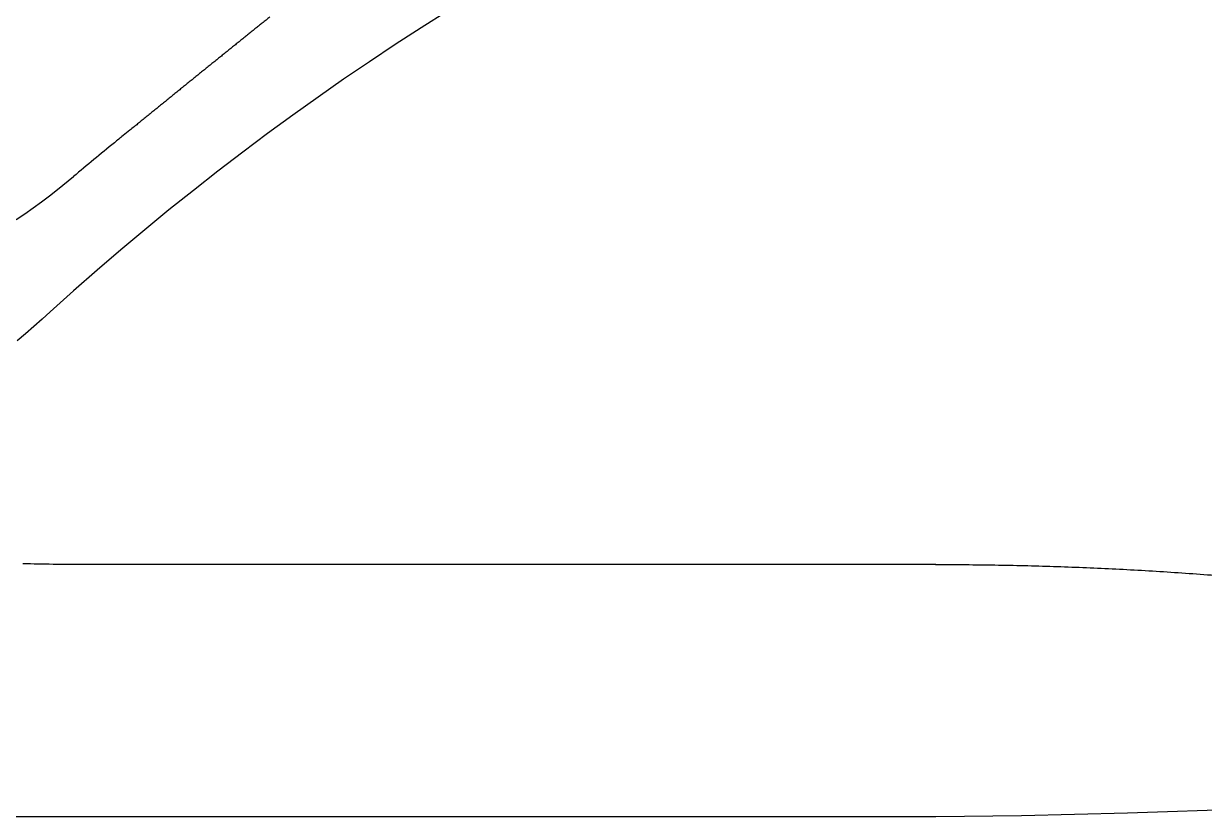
# Model space of a CAD drawing. Extents: x 527 to 614, y 487 to 635.
# Drawn here: x 562.93 to 577.41, y 515.54 to 525.26 of the extents above; entities that cross this region are included whole.
import ezdxf

# ---------------------------------------------------------------- set-up
doc = ezdxf.new("R2010")
doc.units = 0
doc.header["$MEASUREMENT"] = 0
doc.layers.add('1', color=4, linetype='Continuous')

# ---------------------------------------------------------------- blocks, each defined once
blk = doc.blocks.new('VANGUARD')
at = {"layer": '1', "color": 3, "linetype": 'Continuous'}
blk.add_line((29.261, 10.509), (47.217, 10.509), dxfattribs=at)
at = {"layer": '1', "color": 2}
for points in [[(39.049, 20.309, 0.000097), (39.004, 20.273, 0.000094), (38.958, 20.236, 0.000092), (38.913, 20.2, 0.00009), (38.868, 20.164, 0.000087), (38.822, 20.127, 0.000085), (38.777, 20.091, 0.000083), (38.731, 20.054, 0.00008), (38.686, 20.017, 0.000078), (38.64, 19.98, 0.000076), (38.594, 19.944, 0.000074), (38.549, 19.907, 0.000072), (38.503, 19.87, 0.000069), (38.457, 19.832, 0.000067), (38.411, 19.795, 0.000064), (38.364, 19.758, 0.000061), (38.318, 19.721, 0.000058), (38.272, 19.683, 0.000055), (38.226, 19.646, 0.000052), (38.179, 19.608, 0.000049), (38.133, 19.57, 0.000046), (38.086, 19.533, 0.000043), (38.039, 19.495, 0.00004), (37.993, 19.457, 0.000037), (37.946, 19.419, 0.000035), (37.899, 19.381, 0.000032), (37.852, 19.343, 0.000029), (37.806, 19.305, 0.000025), (37.759, 19.267, 0.000022), (37.712, 19.229, 0.000016), (37.664, 19.19, 0.000012), (37.617, 19.152, 0.000009), (37.571, 19.114, 0.000003), (37.523, 19.076, -0.000006), (37.474, 19.036, -0.000004), (37.429, 18.999, 0.000006), (37.387, 18.965, -0.000021), (37.334, 18.922, -0.000055), (37.252, 18.856, -0.000028), (37.145, 18.769, -0.000014)], [(47.211, 13.598), (47.581, 13.596, -0.002008), (47.939, 13.592, -0.002027), (48.299, 13.585, -0.00203), (48.66, 13.574, -0.002033), (49.019, 13.561, -0.002035), (49.379, 13.545, -0.002037), (49.738, 13.526, -0.002038), (50.097, 13.504, -0.00204), (50.456, 13.479, -0.002041), (50.814, 13.451, -0.002042)]]:
    blk.add_lwpolyline(points, format="xyb", dxfattribs=at)
for points in [[(35.943, 17.827), (36.046, 17.898), (36.148, 17.971), (36.25, 18.045), (36.35, 18.12), (36.449, 18.197), (36.644, 18.354)], [(36.67, 13.598), (36.623, 13.598), (36.577, 13.598), (36.531, 13.598), (36.485, 13.599), (36.439, 13.599), (36.393, 13.599), (36.346, 13.6), (36.3, 13.601), (36.254, 13.601), (36.208, 13.602), (36.162, 13.603), (36.116, 13.604), (36.07, 13.605), (36.024, 13.606)], [(47.217, 13.598), (46.683, 13.598), (46.149, 13.598), (45.614, 13.598), (45.08, 13.598), (44.546, 13.598), (44.012, 13.598), (43.478, 13.598), (42.944, 13.598), (42.409, 13.598), (41.875, 13.598), (41.341, 13.598), (40.807, 13.598), (40.273, 13.598), (39.739, 13.598), (39.204, 13.598), (38.67, 13.598), (38.136, 13.598), (37.835, 13.598), (37.766, 13.598), (37.698, 13.598), (37.629, 13.598), (37.561, 13.598), (37.492, 13.598), (37.424, 13.598), (37.355, 13.598), (37.286, 13.598), (37.218, 13.598), (37.149, 13.598), (37.081, 13.598), (37.012, 13.598), (36.944, 13.598), (36.875, 13.598), (36.807, 13.598), (36.67, 13.598)]]:
    blk.add_lwpolyline(points, dxfattribs=at)
at = {"layer": '1', "color": 3, "linetype": 'Continuous'}
blk.add_lwpolyline([(36.358, 16.694), (36.259, 16.604), (36.158, 16.515), (36.056, 16.427), (35.953, 16.341)], dxfattribs=at)
at = {"layer": '1', "color": 3}
blk.add_lwpolyline([(47.217, 10.509), (48.267, 10.521), (49.564, 10.554), (51.031, 10.6), (52.593, 10.653), (54.174, 10.706), (55.698, 10.752), (57.088, 10.784), (58.27, 10.797)], dxfattribs=at)
at = {"layer": '1', "color": 3, "linetype": 'Continuous'}
blk.add_arc((59.369, -8.632), 34.219, 91.4363, 132.2578, dxfattribs=at)
at = {"layer": '1', "color": 2}
blk.add_arc((59.369, -8.632), 35.28, 129.045, 130.1012, dxfattribs=at)

msp = doc.modelspace()

# ---------------------------------------------------------------- block references
at = {"layer": '1'}
msp.add_blockref('VANGUARD', (526.9, 505.027), dxfattribs=at)

doc.saveas('drawing.dxf')
